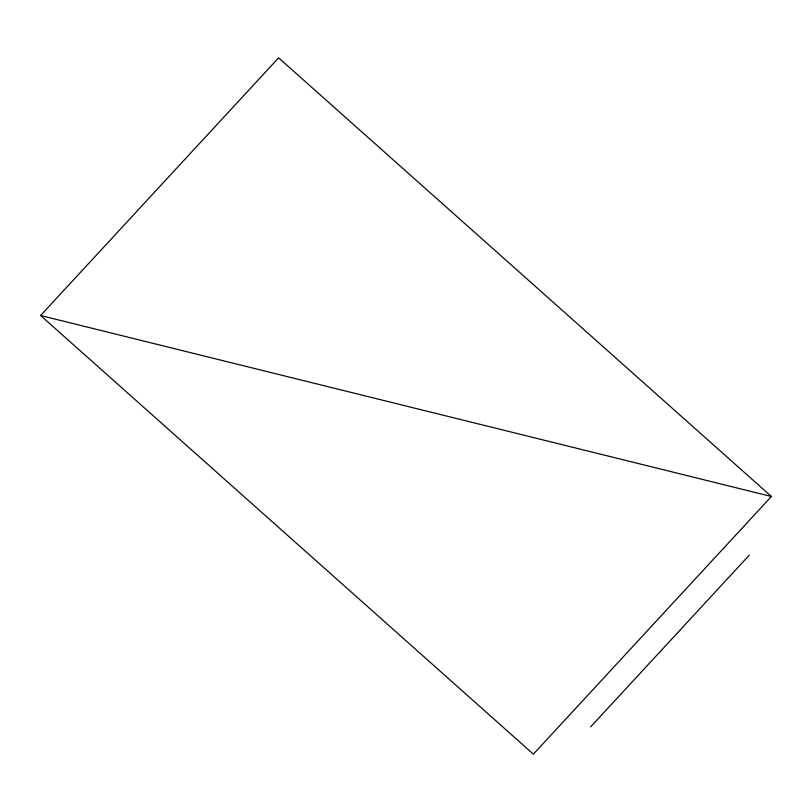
<?xml version="1.0" encoding="UTF-8"?>
<svg xmlns="http://www.w3.org/2000/svg" width="812" height="812" viewBox="0 0 812 812"><rect width="100%" height="100%" fill="white"/><g stroke="black" fill="none" stroke-linecap="round" stroke-linejoin="round"><path stroke-width="1.22" d="M40.6 315.513L278.617 57.845L771.4 496.487L533.382 754.155L40.6 315.513L771.4 496.487M590.649 726.872L749.334 555.103"/></g></svg>
